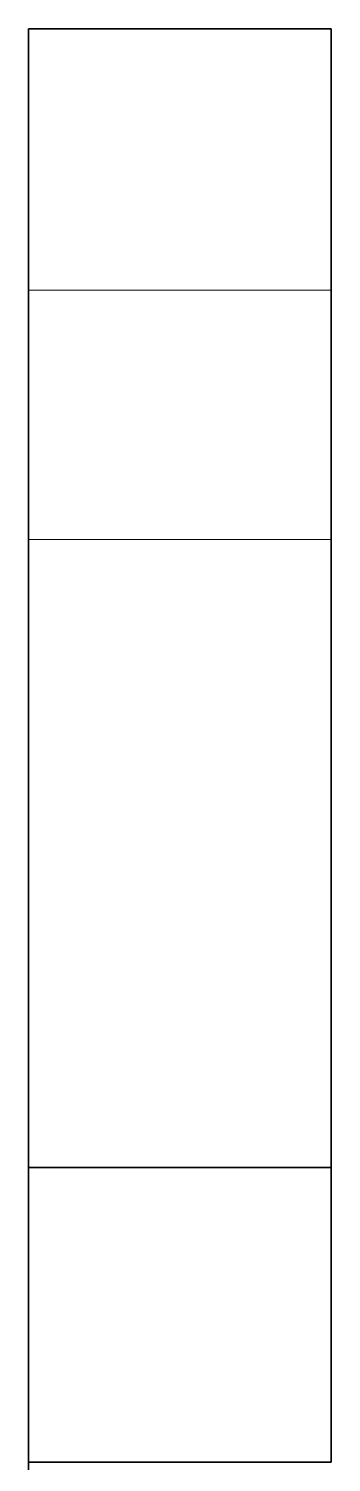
# Model space of a CAD drawing. Extents: x 155 to 1176, y 87 to 946.
# Drawn here: x 545.73 to 549.23, y 384.44 to 401.03 of the extents above; entities that cross this region are included whole.
import ezdxf

# ---------------------------------------------------------------- set-up
doc = ezdxf.new("R2010")
doc.units = 0

msp = doc.modelspace()

# ---------------------------------------------------------------- linework, layer by layer
at = {"color": 7, "lineweight": 35, "ltscale": 0.07568}
msp.add_line((545.734, 397.999), (545.734, 401.026), dxfattribs=at)
at = {"color": 7, "lineweight": 35, "ltscale": 0.0875}
for p, q in [((545.734, 401.026), (549.234, 401.026)), ((545.734, 387.849), (549.234, 387.849)), ((545.734, 384.438), (549.234, 384.438))]:
    msp.add_line(p, q, dxfattribs=at)
at = {"color": 7, "lineweight": 35, "ltscale": 0.075681}
msp.add_line((549.234, 397.999), (549.234, 401.026), dxfattribs=at)
at = {"color": 7, "lineweight": 35, "ltscale": 0.072128}
msp.add_line((545.734, 395.114), (545.734, 397.999), dxfattribs=at)
at = {"color": 7, "lineweight": 13, "ltscale": 0.0875}
for p, q in [((545.734, 397.999), (549.234, 397.999)), ((545.734, 395.114), (549.234, 395.114))]:
    msp.add_line(p, q, dxfattribs=at)
at = {"color": 7, "lineweight": 35, "ltscale": 0.072127}
msp.add_line((549.234, 395.114), (549.234, 397.999), dxfattribs=at)
at = {"color": 7, "lineweight": 35, "ltscale": 0.114474}
for p, q in [((545.734, 390.535), (545.734, 395.114)), ((549.234, 390.535), (549.234, 395.114))]:
    msp.add_line(p, q, dxfattribs=at)
at = {"color": 7, "lineweight": 35, "ltscale": 0.067167}
for p, q in [((545.734, 387.849), (545.734, 390.535)), ((549.234, 387.849), (549.234, 390.535))]:
    msp.add_line(p, q, dxfattribs=at)
at = {"color": 7, "lineweight": 35, "ltscale": 0.106442}
msp.add_line((545.734, 384.333), (545.734, 388.591), dxfattribs=at)
at = {"color": 7, "lineweight": 35, "ltscale": 0.085262}
msp.add_line((549.234, 384.438), (549.234, 387.849), dxfattribs=at)

doc.saveas('drawing.dxf')
